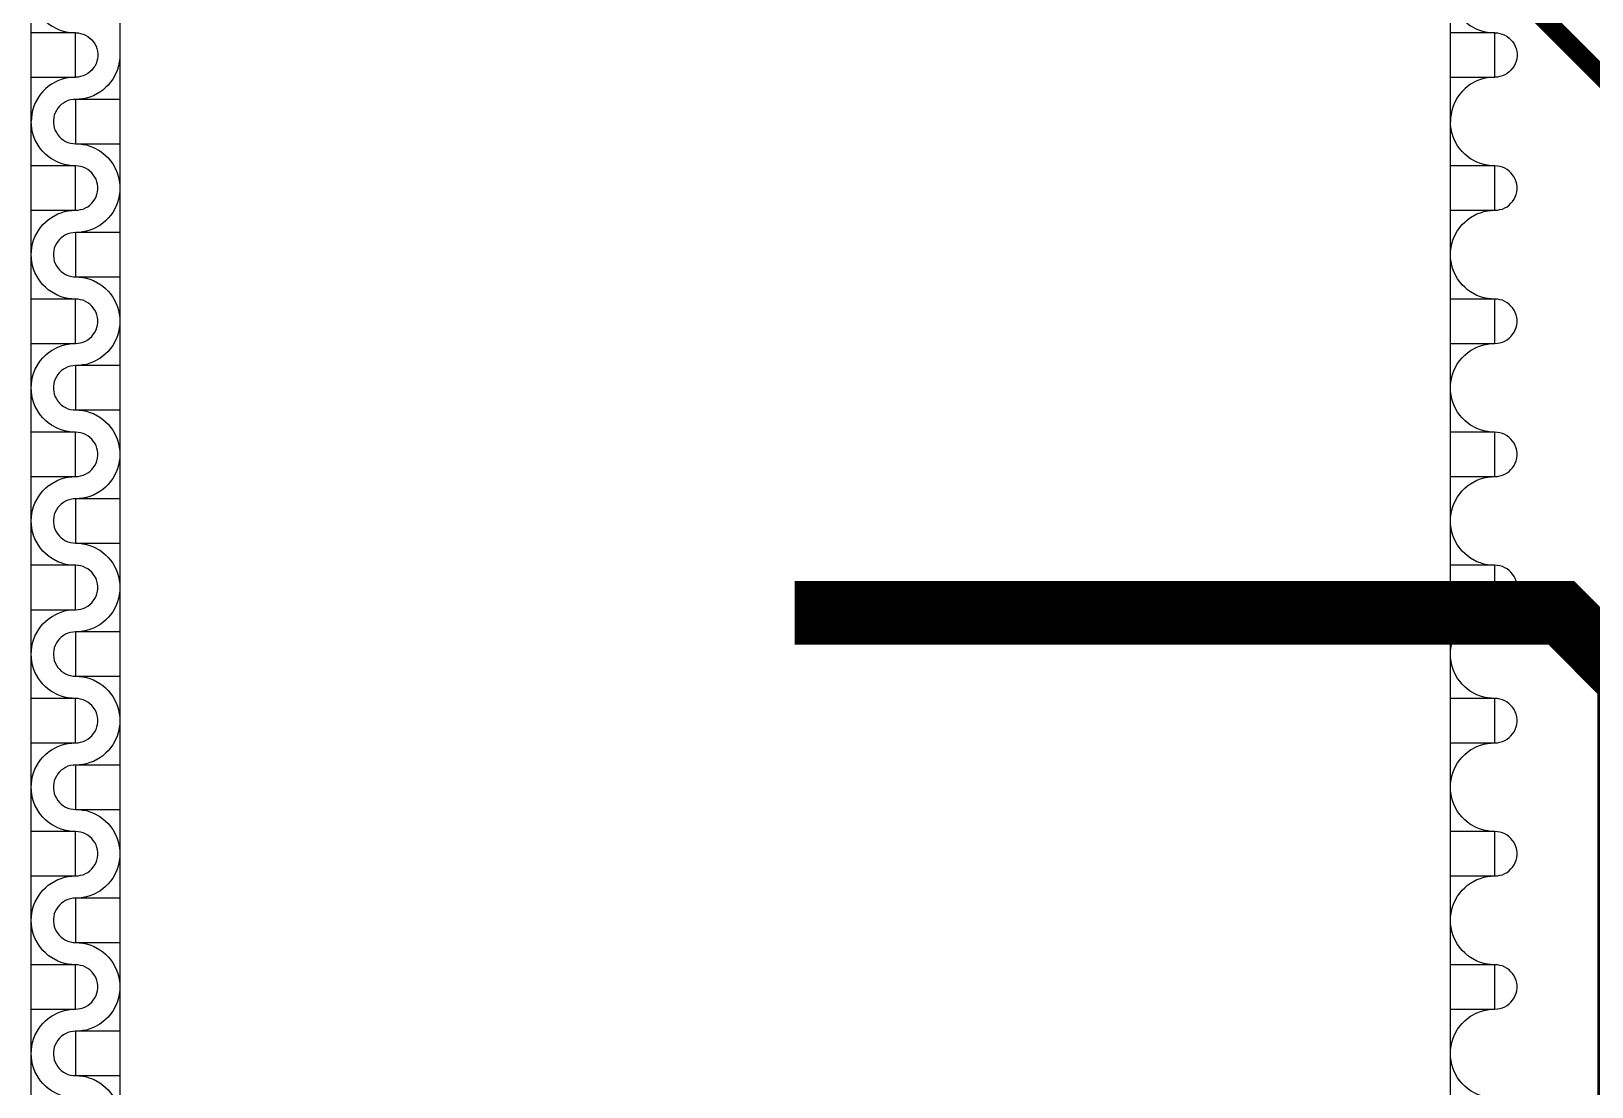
# Model space of a CAD drawing. Extents: x 190.8 to 267.1, y 124 to 174.8.
# Drawn here: x 231.125 to 233.588, y 142.098 to 143.763 of the extents above; entities that cross this region are included whole.
import ezdxf

# ---------------------------------------------------------------- set-up
doc = ezdxf.new("R2010")
doc.units = 0
doc.header["$MEASUREMENT"] = 0

msp = doc.modelspace()

# ---------------------------------------------------------------- linework, layer by layer
msp.add_line((231.2646, 143.8023), (231.2646, 141.7856))
for points, const_width in [([(233.7622, 143.5329), (233.4146, 143.8806), (233.3496, 143.8806)], 0.03), ([(232.3296, 142.8456), (233.5396, 142.8456), (233.6464, 142.7388), (233.6464, 141.9888), (234.9439, 140.7015), (254.9479, 140.7015), (255.9421, 140.6081), (258.737, 140.6081), (259.4346, 141.3406), (259.4346, 141.9857)], 0.1)]:
    msp.add_lwpolyline(points, dxfattribs=dict(const_width=const_width))
for points in [[(231.1246, 141.7506), (231.1246, 143.8106)], [(231.1275, 143.8106), (231.1284, 143.8078), (231.1304, 143.8023), (231.1359, 143.7923), (231.1394, 143.7876), (231.1431, 143.7831), (231.1471, 143.7791), (231.1516, 143.7753), (231.1564, 143.7718), (231.1664, 143.7663), (231.1719, 143.7643), (231.1774, 143.7626), (231.1831, 143.7616), (231.1889, 143.7608), (231.1946, 143.7606)], [(233.3646, 141.7856), (233.3646, 143.8023)], [(233.3646, 143.8016), (233.3708, 143.8016), (233.3759, 143.7923), (233.3794, 143.7876), (233.3831, 143.7831), (233.3871, 143.7791), (233.3916, 143.7753), (233.3964, 143.7718), (233.4064, 143.7663), (233.4119, 143.7643), (233.4174, 143.7626), (233.4231, 143.7616), (233.4289, 143.7608), (233.4346, 143.7606)], [(231.1246, 143.6906), (231.1946, 143.6906), (231.1946, 143.7606), (231.1246, 143.7606)], [(231.1946, 143.7606), (231.1986, 143.7603), (231.2026, 143.7596), (231.2066, 143.7586), (231.2104, 143.7568), (231.2139, 143.7548), (231.2171, 143.7523), (231.2201, 143.7496), (231.2226, 143.7466), (231.2249, 143.7431), (231.2269, 143.7393), (231.2281, 143.7356), (231.2291, 143.7316), (231.2296, 143.7276), (231.2296, 143.7236), (231.2291, 143.7196), (231.2281, 143.7156), (231.2269, 143.7116), (231.2249, 143.7081), (231.2226, 143.7046), (231.2201, 143.7016), (231.2171, 143.6988), (231.2139, 143.6963), (231.2104, 143.6943), (231.2066, 143.6926), (231.2026, 143.6916), (231.1986, 143.6908), (231.1946, 143.6906)], [(233.3646, 143.6906), (233.4346, 143.6906), (233.4346, 143.7606), (233.3646, 143.7606)], [(233.4346, 143.7606), (233.4386, 143.7603), (233.4426, 143.7596), (233.4466, 143.7586), (233.4504, 143.7568), (233.4539, 143.7548), (233.4571, 143.7523), (233.4601, 143.7496), (233.4626, 143.7466), (233.4649, 143.7431), (233.4669, 143.7393), (233.4681, 143.7356), (233.4691, 143.7316), (233.4696, 143.7276), (233.4696, 143.7236), (233.4691, 143.7196), (233.4681, 143.7156), (233.4669, 143.7116), (233.4649, 143.7081), (233.4626, 143.7046), (233.4601, 143.7016), (233.4571, 143.6988), (233.4539, 143.6963), (233.4504, 143.6943), (233.4466, 143.6926), (233.4426, 143.6916), (233.4386, 143.6908), (233.4346, 143.6906)], [(231.2646, 143.7256), (231.2644, 143.7198), (231.2636, 143.7141), (231.2626, 143.7083), (231.2609, 143.7028), (231.2589, 143.6973), (231.2534, 143.6873), (231.2499, 143.6826), (231.2461, 143.6781), (231.2421, 143.6741), (231.2376, 143.6703), (231.2329, 143.6668), (231.2229, 143.6613), (231.2174, 143.6593), (231.2119, 143.6576), (231.2061, 143.6566), (231.2004, 143.6558), (231.1946, 143.6556)], [(231.1946, 143.6906), (231.1889, 143.6903), (231.1831, 143.6896), (231.1774, 143.6886), (231.1719, 143.6868), (231.1664, 143.6848), (231.1564, 143.6793), (231.1516, 143.6758), (231.1471, 143.6721), (231.1431, 143.6681), (231.1394, 143.6636), (231.1359, 143.6588), (231.1304, 143.6488), (231.1284, 143.6433), (231.1266, 143.6378), (231.1256, 143.6321), (231.1249, 143.6263), (231.1246, 143.6206)], [(233.4346, 143.6906), (233.4289, 143.6903), (233.4231, 143.6896), (233.4174, 143.6886), (233.4119, 143.6868), (233.4064, 143.6848), (233.3964, 143.6793), (233.3916, 143.6758), (233.3871, 143.6721), (233.3831, 143.6681), (233.3794, 143.6636), (233.3759, 143.6588), (233.3704, 143.6488), (233.3684, 143.6433), (233.3666, 143.6378), (233.3656, 143.6321), (233.3649, 143.6263), (233.3646, 143.6206)], [(231.1946, 143.6556), (231.1906, 143.6553), (231.1866, 143.6546), (231.1826, 143.6536), (231.1789, 143.6518), (231.1754, 143.6498), (231.1721, 143.6473), (231.1691, 143.6446), (231.1666, 143.6416), (231.1644, 143.6381), (231.1624, 143.6343), (231.1611, 143.6306), (231.1601, 143.6266), (231.1596, 143.6226), (231.1596, 143.6186), (231.1601, 143.6146), (231.1611, 143.6106), (231.1624, 143.6066), (231.1644, 143.6031), (231.1666, 143.5996), (231.1691, 143.5966), (231.1721, 143.5938), (231.1754, 143.5913), (231.1789, 143.5893), (231.1826, 143.5876), (231.1866, 143.5866), (231.1906, 143.5858), (231.1946, 143.5856)], [(231.2646, 143.6556), (231.1946, 143.6556), (231.1946, 143.5856), (231.2646, 143.5856)], [(231.1946, 143.5506), (231.1889, 143.5508), (231.1831, 143.5516), (231.1774, 143.5526), (231.1719, 143.5543), (231.1664, 143.5563), (231.1564, 143.5618), (231.1516, 143.5653), (231.1471, 143.5691), (231.1431, 143.5731), (231.1394, 143.5776), (231.1359, 143.5823), (231.1304, 143.5923), (231.1284, 143.5978), (231.1266, 143.6033), (231.1256, 143.6091), (231.1249, 143.6148), (231.1246, 143.6206)], [(233.4346, 143.5506), (233.4289, 143.5508), (233.4231, 143.5516), (233.4174, 143.5526), (233.4119, 143.5543), (233.4064, 143.5563), (233.3964, 143.5618), (233.3916, 143.5653), (233.3871, 143.5691), (233.3831, 143.5731), (233.3794, 143.5776), (233.3759, 143.5823), (233.3704, 143.5923), (233.3684, 143.5978), (233.3666, 143.6033), (233.3656, 143.6091), (233.3649, 143.6148), (233.3646, 143.6206)], [(231.1946, 143.5856), (231.2004, 143.5853), (231.2061, 143.5846), (231.2119, 143.5836), (231.2174, 143.5818), (231.2229, 143.5798), (231.2329, 143.5743), (231.2376, 143.5708), (231.2421, 143.5671), (231.2461, 143.5631), (231.2499, 143.5586), (231.2534, 143.5538), (231.2589, 143.5438), (231.2609, 143.5383), (231.2626, 143.5328), (231.2636, 143.5271), (231.2644, 143.5213), (231.2646, 143.5156)], [(231.1246, 143.4806), (231.1946, 143.4806), (231.1946, 143.5506), (231.1246, 143.5506)], [(231.1946, 143.4806), (231.1986, 143.4808), (231.2026, 143.4816), (231.2066, 143.4826), (231.2104, 143.4843), (231.2139, 143.4863), (231.2171, 143.4888), (231.2201, 143.4916), (231.2226, 143.4946), (231.2249, 143.4981), (231.2269, 143.5018), (231.2281, 143.5056), (231.2291, 143.5096), (231.2296, 143.5136), (231.2296, 143.5176), (231.2291, 143.5216), (231.2281, 143.5256), (231.2269, 143.5296), (231.2249, 143.5331), (231.2226, 143.5366), (231.2201, 143.5396), (231.2171, 143.5423), (231.2139, 143.5448), (231.2104, 143.5468), (231.2066, 143.5486), (231.2026, 143.5496), (231.1986, 143.5503), (231.1946, 143.5506)], [(233.3646, 143.4806), (233.4346, 143.4806), (233.4346, 143.5506), (233.3646, 143.5506)], [(233.4346, 143.4806), (233.4386, 143.4808), (233.4426, 143.4816), (233.4466, 143.4826), (233.4504, 143.4843), (233.4539, 143.4863), (233.4571, 143.4888), (233.4601, 143.4916), (233.4626, 143.4946), (233.4649, 143.4981), (233.4669, 143.5018), (233.4681, 143.5056), (233.4691, 143.5096), (233.4696, 143.5136), (233.4696, 143.5176), (233.4691, 143.5216), (233.4681, 143.5256), (233.4669, 143.5296), (233.4649, 143.5331), (233.4626, 143.5366), (233.4601, 143.5396), (233.4571, 143.5423), (233.4539, 143.5448), (233.4504, 143.5468), (233.4466, 143.5486), (233.4426, 143.5496), (233.4386, 143.5503), (233.4346, 143.5506)], [(231.2646, 143.5156), (231.2644, 143.5098), (231.2636, 143.5041), (231.2626, 143.4983), (231.2609, 143.4928), (231.2589, 143.4873), (231.2534, 143.4773), (231.2499, 143.4726), (231.2461, 143.4681), (231.2421, 143.4641), (231.2376, 143.4603), (231.2329, 143.4568), (231.2229, 143.4513), (231.2174, 143.4493), (231.2119, 143.4476), (231.2061, 143.4466), (231.2004, 143.4458), (231.1946, 143.4456)], [(231.1246, 143.4106), (231.1249, 143.4163), (231.1256, 143.4221), (231.1266, 143.4278), (231.1284, 143.4333), (231.1304, 143.4388), (231.1359, 143.4488), (231.1394, 143.4536), (231.1431, 143.4581), (231.1471, 143.4621), (231.1516, 143.4658), (231.1564, 143.4693), (231.1664, 143.4748), (231.1719, 143.4768), (231.1774, 143.4786), (231.1831, 143.4796), (231.1889, 143.4803), (231.1946, 143.4806)], [(233.3646, 143.4106), (233.3649, 143.4163), (233.3656, 143.4221), (233.3666, 143.4278), (233.3684, 143.4333), (233.3704, 143.4388), (233.3759, 143.4488), (233.3794, 143.4536), (233.3831, 143.4581), (233.3871, 143.4621), (233.3916, 143.4658), (233.3964, 143.4693), (233.4064, 143.4748), (233.4119, 143.4768), (233.4174, 143.4786), (233.4231, 143.4796), (233.4289, 143.4803), (233.4346, 143.4806)], [(231.1946, 143.4456), (231.1906, 143.4453), (231.1866, 143.4446), (231.1826, 143.4436), (231.1789, 143.4418), (231.1754, 143.4398), (231.1721, 143.4373), (231.1691, 143.4346), (231.1666, 143.4316), (231.1644, 143.4281), (231.1624, 143.4243), (231.1611, 143.4206), (231.1601, 143.4166), (231.1596, 143.4126), (231.1596, 143.4086), (231.1601, 143.4046), (231.1611, 143.4006), (231.1624, 143.3966), (231.1644, 143.3931), (231.1666, 143.3896), (231.1691, 143.3866), (231.1721, 143.3838), (231.1754, 143.3813), (231.1789, 143.3793), (231.1826, 143.3776), (231.1866, 143.3766), (231.1906, 143.3758), (231.1946, 143.3756)], [(231.2646, 143.4456), (231.1946, 143.4456), (231.1946, 143.3756), (231.2646, 143.3756)], [(231.1946, 143.3406), (231.1889, 143.3408), (231.1831, 143.3416), (231.1774, 143.3426), (231.1719, 143.3443), (231.1664, 143.3463), (231.1564, 143.3518), (231.1516, 143.3553), (231.1471, 143.3591), (231.1431, 143.3631), (231.1394, 143.3676), (231.1359, 143.3723), (231.1304, 143.3823), (231.1284, 143.3878), (231.1266, 143.3933), (231.1256, 143.3991), (231.1249, 143.4048), (231.1246, 143.4106)], [(233.4346, 143.3406), (233.4289, 143.3408), (233.4231, 143.3416), (233.4174, 143.3426), (233.4119, 143.3443), (233.4064, 143.3463), (233.3964, 143.3518), (233.3916, 143.3553), (233.3871, 143.3591), (233.3831, 143.3631), (233.3794, 143.3676), (233.3759, 143.3723), (233.3704, 143.3823), (233.3684, 143.3878), (233.3666, 143.3933), (233.3656, 143.3991), (233.3649, 143.4048), (233.3646, 143.4106)], [(231.1946, 143.3756), (231.2004, 143.3753), (231.2061, 143.3746), (231.2119, 143.3736), (231.2174, 143.3718), (231.2229, 143.3698), (231.2329, 143.3643), (231.2376, 143.3608), (231.2421, 143.3571), (231.2461, 143.3531), (231.2499, 143.3486), (231.2534, 143.3438), (231.2589, 143.3338), (231.2609, 143.3283), (231.2626, 143.3228), (231.2636, 143.3171), (231.2644, 143.3113), (231.2646, 143.3056)], [(231.1246, 143.2706), (231.1946, 143.2706), (231.1946, 143.3406), (231.1246, 143.3406)], [(231.1946, 143.2706), (231.1986, 143.2708), (231.2026, 143.2716), (231.2066, 143.2726), (231.2104, 143.2743), (231.2139, 143.2763), (231.2171, 143.2788), (231.2201, 143.2816), (231.2226, 143.2846), (231.2249, 143.2881), (231.2269, 143.2918), (231.2281, 143.2956), (231.2291, 143.2996), (231.2296, 143.3036), (231.2296, 143.3076), (231.2291, 143.3116), (231.2281, 143.3156), (231.2269, 143.3196), (231.2249, 143.3231), (231.2226, 143.3266), (231.2201, 143.3296), (231.2171, 143.3323), (231.2139, 143.3348), (231.2104, 143.3368), (231.2066, 143.3386), (231.2026, 143.3396), (231.1986, 143.3403), (231.1946, 143.3406)], [(233.3646, 143.2706), (233.4346, 143.2706), (233.4346, 143.3406), (233.3646, 143.3406)], [(233.4346, 143.2706), (233.4386, 143.2708), (233.4426, 143.2716), (233.4466, 143.2726), (233.4504, 143.2743), (233.4539, 143.2763), (233.4571, 143.2788), (233.4601, 143.2816), (233.4626, 143.2846), (233.4649, 143.2881), (233.4669, 143.2918), (233.4681, 143.2956), (233.4691, 143.2996), (233.4696, 143.3036), (233.4696, 143.3076), (233.4691, 143.3116), (233.4681, 143.3156), (233.4669, 143.3196), (233.4649, 143.3231), (233.4626, 143.3266), (233.4601, 143.3296), (233.4571, 143.3323), (233.4539, 143.3348), (233.4504, 143.3368), (233.4466, 143.3386), (233.4426, 143.3396), (233.4386, 143.3403), (233.4346, 143.3406)], [(231.2646, 143.3056), (231.2644, 143.2998), (231.2636, 143.2941), (231.2626, 143.2883), (231.2609, 143.2828), (231.2589, 143.2773), (231.2534, 143.2673), (231.2499, 143.2626), (231.2461, 143.2581), (231.2421, 143.2541), (231.2376, 143.2503), (231.2329, 143.2468), (231.2229, 143.2413), (231.2174, 143.2393), (231.2119, 143.2376), (231.2061, 143.2366), (231.2004, 143.2358), (231.1946, 143.2356)], [(231.1246, 143.2006), (231.1249, 143.2063), (231.1256, 143.2121), (231.1266, 143.2178), (231.1284, 143.2233), (231.1304, 143.2288), (231.1359, 143.2388), (231.1394, 143.2436), (231.1431, 143.2481), (231.1471, 143.2521), (231.1516, 143.2558), (231.1564, 143.2593), (231.1664, 143.2648), (231.1719, 143.2668), (231.1774, 143.2686), (231.1831, 143.2696), (231.1889, 143.2703), (231.1946, 143.2706)], [(233.3646, 143.2006), (233.3649, 143.2063), (233.3656, 143.2121), (233.3666, 143.2178), (233.3684, 143.2233), (233.3704, 143.2288), (233.3759, 143.2388), (233.3794, 143.2436), (233.3831, 143.2481), (233.3871, 143.2521), (233.3916, 143.2558), (233.3964, 143.2593), (233.4064, 143.2648), (233.4119, 143.2668), (233.4174, 143.2686), (233.4231, 143.2696), (233.4289, 143.2703), (233.4346, 143.2706)], [(231.1946, 143.2356), (231.1906, 143.2353), (231.1866, 143.2346), (231.1826, 143.2336), (231.1789, 143.2318), (231.1754, 143.2298), (231.1721, 143.2273), (231.1691, 143.2246), (231.1666, 143.2216), (231.1644, 143.2181), (231.1624, 143.2143), (231.1611, 143.2106), (231.1601, 143.2066), (231.1596, 143.2026), (231.1596, 143.1986), (231.1601, 143.1946), (231.1611, 143.1906), (231.1624, 143.1866), (231.1644, 143.1831), (231.1666, 143.1796), (231.1691, 143.1766), (231.1721, 143.1738), (231.1754, 143.1713), (231.1789, 143.1693), (231.1826, 143.1676), (231.1866, 143.1666), (231.1906, 143.1658), (231.1946, 143.1656)], [(231.2646, 143.2356), (231.1946, 143.2356), (231.1946, 143.1656), (231.2646, 143.1656)], [(231.1946, 143.1306), (231.1889, 143.1308), (231.1831, 143.1316), (231.1774, 143.1326), (231.1719, 143.1343), (231.1664, 143.1363), (231.1564, 143.1418), (231.1516, 143.1453), (231.1471, 143.1491), (231.1431, 143.1531), (231.1394, 143.1576), (231.1359, 143.1623), (231.1304, 143.1723), (231.1284, 143.1778), (231.1266, 143.1833), (231.1256, 143.1891), (231.1249, 143.1948), (231.1246, 143.2006)], [(233.4346, 143.1306), (233.4289, 143.1308), (233.4231, 143.1316), (233.4174, 143.1326), (233.4119, 143.1343), (233.4064, 143.1363), (233.3964, 143.1418), (233.3916, 143.1453), (233.3871, 143.1491), (233.3831, 143.1531), (233.3794, 143.1576), (233.3759, 143.1623), (233.3704, 143.1723), (233.3684, 143.1778), (233.3666, 143.1833), (233.3656, 143.1891), (233.3649, 143.1948), (233.3646, 143.2006)], [(231.1946, 143.1656), (231.2004, 143.1653), (231.2061, 143.1646), (231.2119, 143.1636), (231.2174, 143.1618), (231.2229, 143.1598), (231.2329, 143.1543), (231.2376, 143.1508), (231.2421, 143.1471), (231.2461, 143.1431), (231.2499, 143.1386), (231.2534, 143.1338), (231.2589, 143.1238), (231.2609, 143.1183), (231.2626, 143.1128), (231.2636, 143.1071), (231.2644, 143.1013), (231.2646, 143.0956)], [(231.1246, 143.0606), (231.1946, 143.0606), (231.1946, 143.1306), (231.1246, 143.1306)], [(231.1946, 143.0606), (231.1986, 143.0608), (231.2026, 143.0616), (231.2066, 143.0626), (231.2104, 143.0643), (231.2139, 143.0663), (231.2171, 143.0688), (231.2201, 143.0716), (231.2226, 143.0746), (231.2249, 143.0781), (231.2269, 143.0818), (231.2281, 143.0856), (231.2291, 143.0896), (231.2296, 143.0936), (231.2296, 143.0976), (231.2291, 143.1016), (231.2281, 143.1056), (231.2269, 143.1096), (231.2249, 143.1131), (231.2226, 143.1166), (231.2201, 143.1196), (231.2171, 143.1223), (231.2139, 143.1248), (231.2104, 143.1268), (231.2066, 143.1286), (231.2026, 143.1296), (231.1986, 143.1303), (231.1946, 143.1306)], [(233.3646, 143.0606), (233.4346, 143.0606), (233.4346, 143.1306), (233.3646, 143.1306)], [(233.4346, 143.0606), (233.4386, 143.0608), (233.4426, 143.0616), (233.4466, 143.0626), (233.4504, 143.0643), (233.4539, 143.0663), (233.4571, 143.0688), (233.4601, 143.0716), (233.4626, 143.0746), (233.4649, 143.0781), (233.4669, 143.0818), (233.4681, 143.0856), (233.4691, 143.0896), (233.4696, 143.0936), (233.4696, 143.0976), (233.4691, 143.1016), (233.4681, 143.1056), (233.4669, 143.1096), (233.4649, 143.1131), (233.4626, 143.1166), (233.4601, 143.1196), (233.4571, 143.1223), (233.4539, 143.1248), (233.4504, 143.1268), (233.4466, 143.1286), (233.4426, 143.1296), (233.4386, 143.1303), (233.4346, 143.1306)], [(231.2646, 143.0956), (231.2644, 143.0898), (231.2636, 143.0841), (231.2626, 143.0783), (231.2609, 143.0728), (231.2589, 143.0673), (231.2534, 143.0573), (231.2499, 143.0526), (231.2461, 143.0481), (231.2421, 143.0441), (231.2376, 143.0403), (231.2329, 143.0368), (231.2229, 143.0313), (231.2174, 143.0293), (231.2119, 143.0276), (231.2061, 143.0266), (231.2004, 143.0258), (231.1946, 143.0256)], [(231.1246, 142.9906), (231.1249, 142.9963), (231.1256, 143.0021), (231.1266, 143.0078), (231.1284, 143.0133), (231.1304, 143.0188), (231.1359, 143.0288), (231.1394, 143.0336), (231.1431, 143.0381), (231.1471, 143.0421), (231.1516, 143.0458), (231.1564, 143.0493), (231.1664, 143.0548), (231.1719, 143.0568), (231.1774, 143.0586), (231.1831, 143.0596), (231.1889, 143.0603), (231.1946, 143.0606)], [(233.3646, 142.9906), (233.3649, 142.9963), (233.3656, 143.0021), (233.3666, 143.0078), (233.3684, 143.0133), (233.3704, 143.0188), (233.3759, 143.0288), (233.3794, 143.0336), (233.3831, 143.0381), (233.3871, 143.0421), (233.3916, 143.0458), (233.3964, 143.0493), (233.4064, 143.0548), (233.4119, 143.0568), (233.4174, 143.0586), (233.4231, 143.0596), (233.4289, 143.0603), (233.4346, 143.0606)], [(231.1946, 143.0256), (231.1906, 143.0253), (231.1866, 143.0246), (231.1826, 143.0236), (231.1789, 143.0218), (231.1754, 143.0198), (231.1721, 143.0173), (231.1691, 143.0146), (231.1666, 143.0116), (231.1644, 143.0081), (231.1624, 143.0043), (231.1611, 143.0006), (231.1601, 142.9966), (231.1596, 142.9926), (231.1596, 142.9886), (231.1601, 142.9846), (231.1611, 142.9806), (231.1624, 142.9766), (231.1644, 142.9731), (231.1666, 142.9696), (231.1691, 142.9666), (231.1721, 142.9638), (231.1754, 142.9613), (231.1789, 142.9593), (231.1826, 142.9576), (231.1866, 142.9566), (231.1906, 142.9558), (231.1946, 142.9556)], [(231.2646, 143.0256), (231.1946, 143.0256), (231.1946, 142.9556), (231.2646, 142.9556)], [(231.1946, 142.9206), (231.1889, 142.9208), (231.1831, 142.9216), (231.1774, 142.9226), (231.1719, 142.9243), (231.1664, 142.9263), (231.1564, 142.9318), (231.1516, 142.9353), (231.1471, 142.9391), (231.1431, 142.9431), (231.1394, 142.9476), (231.1359, 142.9523), (231.1304, 142.9623), (231.1284, 142.9678), (231.1266, 142.9733), (231.1256, 142.9791), (231.1249, 142.9848), (231.1246, 142.9906)], [(233.4346, 142.9206), (233.4289, 142.9208), (233.4231, 142.9216), (233.4174, 142.9226), (233.4119, 142.9243), (233.4064, 142.9263), (233.3964, 142.9318), (233.3916, 142.9353), (233.3871, 142.9391), (233.3831, 142.9431), (233.3794, 142.9476), (233.3759, 142.9523), (233.3704, 142.9623), (233.3684, 142.9678), (233.3666, 142.9733), (233.3656, 142.9791), (233.3649, 142.9848), (233.3646, 142.9906)], [(231.1946, 142.9556), (231.2004, 142.9553), (231.2061, 142.9546), (231.2119, 142.9536), (231.2174, 142.9518), (231.2229, 142.9498), (231.2329, 142.9443), (231.2376, 142.9408), (231.2421, 142.9371), (231.2461, 142.9331), (231.2499, 142.9286), (231.2534, 142.9238), (231.2589, 142.9138), (231.2609, 142.9083), (231.2626, 142.9028), (231.2636, 142.8971), (231.2644, 142.8913), (231.2646, 142.8856)], [(231.1246, 142.8506), (231.1946, 142.8506), (231.1946, 142.9206), (231.1246, 142.9206)], [(231.1946, 142.8506), (231.1986, 142.8508), (231.2026, 142.8516), (231.2066, 142.8526), (231.2104, 142.8543), (231.2139, 142.8563), (231.2171, 142.8588), (231.2201, 142.8616), (231.2226, 142.8646), (231.2249, 142.8681), (231.2269, 142.8718), (231.2281, 142.8756), (231.2291, 142.8796), (231.2296, 142.8836), (231.2296, 142.8876), (231.2291, 142.8916), (231.2281, 142.8956), (231.2269, 142.8996), (231.2249, 142.9031), (231.2226, 142.9066), (231.2201, 142.9096), (231.2171, 142.9123), (231.2139, 142.9148), (231.2104, 142.9168), (231.2066, 142.9186), (231.2026, 142.9196), (231.1986, 142.9203), (231.1946, 142.9206)], [(233.3646, 142.8506), (233.4346, 142.8506), (233.4346, 142.9206), (233.3646, 142.9206)], [(233.4346, 142.8506), (233.4386, 142.8508), (233.4426, 142.8516), (233.4466, 142.8526), (233.4504, 142.8543), (233.4539, 142.8563), (233.4571, 142.8588), (233.4601, 142.8616), (233.4626, 142.8646), (233.4649, 142.8681), (233.4669, 142.8718), (233.4681, 142.8756), (233.4691, 142.8796), (233.4696, 142.8836), (233.4696, 142.8876), (233.4691, 142.8916), (233.4681, 142.8956), (233.4669, 142.8996), (233.4649, 142.9031), (233.4626, 142.9066), (233.4601, 142.9096), (233.4571, 142.9123), (233.4539, 142.9148), (233.4504, 142.9168), (233.4466, 142.9186), (233.4426, 142.9196), (233.4386, 142.9203), (233.4346, 142.9206)], [(231.2646, 142.8856), (231.2644, 142.8798), (231.2636, 142.8741), (231.2626, 142.8683), (231.2609, 142.8628), (231.2589, 142.8573), (231.2534, 142.8473), (231.2499, 142.8426), (231.2461, 142.8381), (231.2421, 142.8341), (231.2376, 142.8303), (231.2329, 142.8268), (231.2229, 142.8213), (231.2174, 142.8193), (231.2119, 142.8176), (231.2061, 142.8166), (231.2004, 142.8158), (231.1946, 142.8156)], [(231.1246, 142.7806), (231.1249, 142.7863), (231.1256, 142.7921), (231.1266, 142.7978), (231.1284, 142.8033), (231.1304, 142.8088), (231.1359, 142.8188), (231.1394, 142.8236), (231.1431, 142.8281), (231.1471, 142.8321), (231.1516, 142.8358), (231.1564, 142.8393), (231.1664, 142.8448), (231.1719, 142.8468), (231.1774, 142.8486), (231.1831, 142.8496), (231.1889, 142.8503), (231.1946, 142.8506)], [(233.3646, 142.7806), (233.3649, 142.7863), (233.3656, 142.7921), (233.3666, 142.7978), (233.3684, 142.8033), (233.3704, 142.8088), (233.3759, 142.8188), (233.3794, 142.8236), (233.3831, 142.8281), (233.3871, 142.8321), (233.3916, 142.8358), (233.3964, 142.8393), (233.4064, 142.8448), (233.4119, 142.8468), (233.4174, 142.8486), (233.4231, 142.8496), (233.4289, 142.8503), (233.4346, 142.8506)], [(231.1946, 142.8156), (231.1906, 142.8153), (231.1866, 142.8146), (231.1826, 142.8136), (231.1789, 142.8118), (231.1754, 142.8098), (231.1721, 142.8073), (231.1691, 142.8046), (231.1666, 142.8016), (231.1644, 142.7981), (231.1624, 142.7943), (231.1611, 142.7906), (231.1601, 142.7866), (231.1596, 142.7826), (231.1596, 142.7786), (231.1601, 142.7746), (231.1611, 142.7706), (231.1624, 142.7666), (231.1644, 142.7631), (231.1666, 142.7596), (231.1691, 142.7566), (231.1721, 142.7538), (231.1754, 142.7513), (231.1789, 142.7493), (231.1826, 142.7476), (231.1866, 142.7466), (231.1906, 142.7458), (231.1946, 142.7456)], [(231.2646, 142.8156), (231.1946, 142.8156), (231.1946, 142.7456), (231.2646, 142.7456)], [(231.1946, 142.7106), (231.1889, 142.7108), (231.1831, 142.7116), (231.1774, 142.7126), (231.1719, 142.7143), (231.1664, 142.7163), (231.1564, 142.7218), (231.1516, 142.7253), (231.1471, 142.7291), (231.1431, 142.7331), (231.1394, 142.7376), (231.1359, 142.7423), (231.1304, 142.7523), (231.1284, 142.7578), (231.1266, 142.7633), (231.1256, 142.7691), (231.1249, 142.7748), (231.1246, 142.7806)], [(233.4346, 142.7106), (233.4289, 142.7108), (233.4231, 142.7116), (233.4174, 142.7126), (233.4119, 142.7143), (233.4064, 142.7163), (233.3964, 142.7218), (233.3916, 142.7253), (233.3871, 142.7291), (233.3831, 142.7331), (233.3794, 142.7376), (233.3759, 142.7423), (233.3704, 142.7523), (233.3684, 142.7578), (233.3666, 142.7633), (233.3656, 142.7691), (233.3649, 142.7748), (233.3646, 142.7806)], [(231.1946, 142.7456), (231.2004, 142.7453), (231.2061, 142.7446), (231.2119, 142.7436), (231.2174, 142.7418), (231.2229, 142.7398), (231.2329, 142.7343), (231.2376, 142.7308), (231.2421, 142.7271), (231.2461, 142.7231), (231.2499, 142.7186), (231.2534, 142.7138), (231.2589, 142.7038), (231.2609, 142.6983), (231.2626, 142.6928), (231.2636, 142.6871), (231.2644, 142.6813), (231.2646, 142.6756)], [(231.1246, 142.6406), (231.1946, 142.6406), (231.1946, 142.7106), (231.1246, 142.7106)], [(231.1946, 142.6406), (231.1986, 142.6408), (231.2026, 142.6416), (231.2066, 142.6426), (231.2104, 142.6443), (231.2139, 142.6463), (231.2171, 142.6488), (231.2201, 142.6516), (231.2226, 142.6546), (231.2249, 142.6581), (231.2269, 142.6618), (231.2281, 142.6656), (231.2291, 142.6696), (231.2296, 142.6736), (231.2296, 142.6776), (231.2291, 142.6816), (231.2281, 142.6856), (231.2269, 142.6896), (231.2249, 142.6931), (231.2226, 142.6966), (231.2201, 142.6996), (231.2171, 142.7023), (231.2139, 142.7048), (231.2104, 142.7068), (231.2066, 142.7086), (231.2026, 142.7096), (231.1986, 142.7103), (231.1946, 142.7106)], [(233.3646, 142.6406), (233.4346, 142.6406), (233.4346, 142.7106), (233.3646, 142.7106)], [(233.4346, 142.6406), (233.4386, 142.6408), (233.4426, 142.6416), (233.4466, 142.6426), (233.4504, 142.6443), (233.4539, 142.6463), (233.4571, 142.6488), (233.4601, 142.6516), (233.4626, 142.6546), (233.4649, 142.6581), (233.4669, 142.6618), (233.4681, 142.6656), (233.4691, 142.6696), (233.4696, 142.6736), (233.4696, 142.6776), (233.4691, 142.6816), (233.4681, 142.6856), (233.4669, 142.6896), (233.4649, 142.6931), (233.4626, 142.6966), (233.4601, 142.6996), (233.4571, 142.7023), (233.4539, 142.7048), (233.4504, 142.7068), (233.4466, 142.7086), (233.4426, 142.7096), (233.4386, 142.7103), (233.4346, 142.7106)], [(231.2646, 142.6756), (231.2644, 142.6698), (231.2636, 142.6641), (231.2626, 142.6583), (231.2609, 142.6528), (231.2589, 142.6473), (231.2534, 142.6373), (231.2499, 142.6326), (231.2461, 142.6281), (231.2421, 142.6241), (231.2376, 142.6203), (231.2329, 142.6168), (231.2229, 142.6113), (231.2174, 142.6093), (231.2119, 142.6076), (231.2061, 142.6066), (231.2004, 142.6058), (231.1946, 142.6056)], [(231.1246, 142.5706), (231.1249, 142.5763), (231.1256, 142.5821), (231.1266, 142.5878), (231.1284, 142.5933), (231.1304, 142.5988), (231.1359, 142.6088), (231.1394, 142.6136), (231.1431, 142.6181), (231.1471, 142.6221), (231.1516, 142.6258), (231.1564, 142.6293), (231.1664, 142.6348), (231.1719, 142.6368), (231.1774, 142.6386), (231.1831, 142.6396), (231.1889, 142.6403), (231.1946, 142.6406)], [(233.3646, 142.5706), (233.3649, 142.5763), (233.3656, 142.5821), (233.3666, 142.5878), (233.3684, 142.5933), (233.3704, 142.5988), (233.3759, 142.6088), (233.3794, 142.6136), (233.3831, 142.6181), (233.3871, 142.6221), (233.3916, 142.6258), (233.3964, 142.6293), (233.4064, 142.6348), (233.4119, 142.6368), (233.4174, 142.6386), (233.4231, 142.6396), (233.4289, 142.6403), (233.4346, 142.6406)], [(231.1946, 142.6056), (231.1906, 142.6053), (231.1866, 142.6046), (231.1826, 142.6036), (231.1789, 142.6018), (231.1754, 142.5998), (231.1721, 142.5973), (231.1691, 142.5946), (231.1666, 142.5916), (231.1644, 142.5881), (231.1624, 142.5843), (231.1611, 142.5806), (231.1601, 142.5766), (231.1596, 142.5726), (231.1596, 142.5686), (231.1601, 142.5646), (231.1611, 142.5606), (231.1624, 142.5566), (231.1644, 142.5531), (231.1666, 142.5496), (231.1691, 142.5466), (231.1721, 142.5438), (231.1754, 142.5413), (231.1789, 142.5393), (231.1826, 142.5376), (231.1866, 142.5366), (231.1906, 142.5358), (231.1946, 142.5356)], [(231.2646, 142.6056), (231.1946, 142.6056), (231.1946, 142.5356), (231.2646, 142.5356)], [(231.1946, 142.5006), (231.1889, 142.5008), (231.1831, 142.5016), (231.1774, 142.5026), (231.1719, 142.5043), (231.1664, 142.5063), (231.1564, 142.5118), (231.1516, 142.5153), (231.1471, 142.5191), (231.1431, 142.5231), (231.1394, 142.5276), (231.1359, 142.5323), (231.1304, 142.5423), (231.1284, 142.5478), (231.1266, 142.5533), (231.1256, 142.5591), (231.1249, 142.5648), (231.1246, 142.5706)], [(233.4346, 142.5006), (233.4289, 142.5008), (233.4231, 142.5016), (233.4174, 142.5026), (233.4119, 142.5043), (233.4064, 142.5063), (233.3964, 142.5118), (233.3916, 142.5153), (233.3871, 142.5191), (233.3831, 142.5231), (233.3794, 142.5276), (233.3759, 142.5323), (233.3704, 142.5423), (233.3684, 142.5478), (233.3666, 142.5533), (233.3656, 142.5591), (233.3649, 142.5648), (233.3646, 142.5706)], [(231.1946, 142.5356), (231.2004, 142.5353), (231.2061, 142.5346), (231.2119, 142.5336), (231.2174, 142.5318), (231.2229, 142.5298), (231.2329, 142.5243), (231.2376, 142.5208), (231.2421, 142.5171), (231.2461, 142.5131), (231.2499, 142.5086), (231.2534, 142.5038), (231.2589, 142.4938), (231.2609, 142.4883), (231.2626, 142.4828), (231.2636, 142.4771), (231.2644, 142.4713), (231.2646, 142.4656)], [(231.1246, 142.4306), (231.1946, 142.4306), (231.1946, 142.5006), (231.1246, 142.5006)], [(231.1946, 142.4306), (231.1986, 142.4308), (231.2026, 142.4316), (231.2066, 142.4326), (231.2104, 142.4343), (231.2139, 142.4363), (231.2171, 142.4388), (231.2201, 142.4416), (231.2226, 142.4446), (231.2249, 142.4481), (231.2269, 142.4518), (231.2281, 142.4556), (231.2291, 142.4596), (231.2296, 142.4636), (231.2296, 142.4676), (231.2291, 142.4716), (231.2281, 142.4756), (231.2269, 142.4796), (231.2249, 142.4831), (231.2226, 142.4866), (231.2201, 142.4896), (231.2171, 142.4923), (231.2139, 142.4948), (231.2104, 142.4968), (231.2066, 142.4986), (231.2026, 142.4996), (231.1986, 142.5003), (231.1946, 142.5006)], [(233.3646, 142.4306), (233.4346, 142.4306), (233.4346, 142.5006), (233.3646, 142.5006)], [(233.4346, 142.4306), (233.4386, 142.4308), (233.4426, 142.4316), (233.4466, 142.4326), (233.4504, 142.4343), (233.4539, 142.4363), (233.4571, 142.4388), (233.4601, 142.4416), (233.4626, 142.4446), (233.4649, 142.4481), (233.4669, 142.4518), (233.4681, 142.4556), (233.4691, 142.4596), (233.4696, 142.4636), (233.4696, 142.4676), (233.4691, 142.4716), (233.4681, 142.4756), (233.4669, 142.4796), (233.4649, 142.4831), (233.4626, 142.4866), (233.4601, 142.4896), (233.4571, 142.4923), (233.4539, 142.4948), (233.4504, 142.4968), (233.4466, 142.4986), (233.4426, 142.4996), (233.4386, 142.5003), (233.4346, 142.5006)], [(231.2646, 142.4656), (231.2644, 142.4598), (231.2636, 142.4541), (231.2626, 142.4483), (231.2609, 142.4428), (231.2589, 142.4373), (231.2534, 142.4273), (231.2499, 142.4226), (231.2461, 142.4181), (231.2421, 142.4141), (231.2376, 142.4103), (231.2329, 142.4068), (231.2229, 142.4013), (231.2174, 142.3993), (231.2119, 142.3976), (231.2061, 142.3966), (231.2004, 142.3958), (231.1946, 142.3956)], [(231.1246, 142.3606), (231.1249, 142.3663), (231.1256, 142.3721), (231.1266, 142.3778), (231.1284, 142.3833), (231.1304, 142.3888), (231.1359, 142.3988), (231.1394, 142.4036), (231.1431, 142.4081), (231.1471, 142.4121), (231.1516, 142.4158), (231.1564, 142.4193), (231.1664, 142.4248), (231.1719, 142.4268), (231.1774, 142.4286), (231.1831, 142.4296), (231.1889, 142.4303), (231.1946, 142.4306)], [(233.3646, 142.3606), (233.3649, 142.3663), (233.3656, 142.3721), (233.3666, 142.3778), (233.3684, 142.3833), (233.3704, 142.3888), (233.3759, 142.3988), (233.3794, 142.4036), (233.3831, 142.4081), (233.3871, 142.4121), (233.3916, 142.4158), (233.3964, 142.4193), (233.4064, 142.4248), (233.4119, 142.4268), (233.4174, 142.4286), (233.4231, 142.4296), (233.4289, 142.4303), (233.4346, 142.4306)], [(231.1946, 142.3956), (231.1906, 142.3953), (231.1866, 142.3946), (231.1826, 142.3936), (231.1789, 142.3918), (231.1754, 142.3898), (231.1721, 142.3873), (231.1691, 142.3846), (231.1666, 142.3816), (231.1644, 142.3781), (231.1624, 142.3743), (231.1611, 142.3706), (231.1601, 142.3666), (231.1596, 142.3626), (231.1596, 142.3586), (231.1601, 142.3546), (231.1611, 142.3506), (231.1624, 142.3466), (231.1644, 142.3431), (231.1666, 142.3396), (231.1691, 142.3366), (231.1721, 142.3338), (231.1754, 142.3313), (231.1789, 142.3293), (231.1826, 142.3276), (231.1866, 142.3266), (231.1906, 142.3258), (231.1946, 142.3256)], [(231.2646, 142.3956), (231.1946, 142.3956), (231.1946, 142.3256), (231.2646, 142.3256)], [(231.1946, 142.2906), (231.1889, 142.2908), (231.1831, 142.2916), (231.1774, 142.2926), (231.1719, 142.2943), (231.1664, 142.2963), (231.1564, 142.3018), (231.1516, 142.3053), (231.1471, 142.3091), (231.1431, 142.3131), (231.1394, 142.3176), (231.1359, 142.3223), (231.1304, 142.3323), (231.1284, 142.3378), (231.1266, 142.3433), (231.1256, 142.3491), (231.1249, 142.3548), (231.1246, 142.3606)], [(233.4346, 142.2906), (233.4289, 142.2908), (233.4231, 142.2916), (233.4174, 142.2926), (233.4119, 142.2943), (233.4064, 142.2963), (233.3964, 142.3018), (233.3916, 142.3053), (233.3871, 142.3091), (233.3831, 142.3131), (233.3794, 142.3176), (233.3759, 142.3223), (233.3704, 142.3323), (233.3684, 142.3378), (233.3666, 142.3433), (233.3656, 142.3491), (233.3649, 142.3548), (233.3646, 142.3606)], [(231.1946, 142.3256), (231.2004, 142.3253), (231.2061, 142.3246), (231.2119, 142.3236), (231.2174, 142.3218), (231.2229, 142.3198), (231.2329, 142.3143), (231.2376, 142.3108), (231.2421, 142.3071), (231.2461, 142.3031), (231.2499, 142.2986), (231.2534, 142.2938), (231.2589, 142.2838), (231.2609, 142.2783), (231.2626, 142.2728), (231.2636, 142.2671), (231.2644, 142.2613), (231.2646, 142.2556)], [(231.1246, 142.2206), (231.1946, 142.2206), (231.1946, 142.2906), (231.1246, 142.2906)], [(231.1946, 142.2206), (231.1986, 142.2208), (231.2026, 142.2216), (231.2066, 142.2226), (231.2104, 142.2243), (231.2139, 142.2263), (231.2171, 142.2288), (231.2201, 142.2316), (231.2226, 142.2346), (231.2249, 142.2381), (231.2269, 142.2418), (231.2281, 142.2456), (231.2291, 142.2496), (231.2296, 142.2536), (231.2296, 142.2576), (231.2291, 142.2616), (231.2281, 142.2656), (231.2269, 142.2696), (231.2249, 142.2731), (231.2226, 142.2766), (231.2201, 142.2796), (231.2171, 142.2823), (231.2139, 142.2848), (231.2104, 142.2868), (231.2066, 142.2886), (231.2026, 142.2896), (231.1986, 142.2903), (231.1946, 142.2906)], [(233.3646, 142.2206), (233.4346, 142.2206), (233.4346, 142.2906), (233.3646, 142.2906)], [(233.4346, 142.2206), (233.4386, 142.2208), (233.4426, 142.2216), (233.4466, 142.2226), (233.4504, 142.2243), (233.4539, 142.2263), (233.4571, 142.2288), (233.4601, 142.2316), (233.4626, 142.2346), (233.4649, 142.2381), (233.4669, 142.2418), (233.4681, 142.2456), (233.4691, 142.2496), (233.4696, 142.2536), (233.4696, 142.2576), (233.4691, 142.2616), (233.4681, 142.2656), (233.4669, 142.2696), (233.4649, 142.2731), (233.4626, 142.2766), (233.4601, 142.2796), (233.4571, 142.2823), (233.4539, 142.2848), (233.4504, 142.2868), (233.4466, 142.2886), (233.4426, 142.2896), (233.4386, 142.2903), (233.4346, 142.2906)], [(231.2646, 142.2556), (231.2644, 142.2498), (231.2636, 142.2441), (231.2626, 142.2383), (231.2609, 142.2328), (231.2589, 142.2273), (231.2534, 142.2173), (231.2499, 142.2126), (231.2461, 142.2081), (231.2421, 142.2041), (231.2376, 142.2003), (231.2329, 142.1968), (231.2229, 142.1913), (231.2174, 142.1893), (231.2119, 142.1876), (231.2061, 142.1866), (231.2004, 142.1858), (231.1946, 142.1856)], [(231.1246, 142.1506), (231.1249, 142.1563), (231.1256, 142.1621), (231.1266, 142.1678), (231.1284, 142.1733), (231.1304, 142.1788), (231.1359, 142.1888), (231.1394, 142.1936), (231.1431, 142.1981), (231.1471, 142.2021), (231.1516, 142.2058), (231.1564, 142.2093), (231.1664, 142.2148), (231.1719, 142.2168), (231.1774, 142.2186), (231.1831, 142.2196), (231.1889, 142.2203), (231.1946, 142.2206)], [(233.3646, 142.1506), (233.3649, 142.1563), (233.3656, 142.1621), (233.3666, 142.1678), (233.3684, 142.1733), (233.3704, 142.1788), (233.3759, 142.1888), (233.3794, 142.1936), (233.3831, 142.1981), (233.3871, 142.2021), (233.3916, 142.2058), (233.3964, 142.2093), (233.4064, 142.2148), (233.4119, 142.2168), (233.4174, 142.2186), (233.4231, 142.2196), (233.4289, 142.2203), (233.4346, 142.2206)], [(231.1946, 142.1856), (231.1906, 142.1853), (231.1866, 142.1846), (231.1826, 142.1836), (231.1789, 142.1818), (231.1754, 142.1798), (231.1721, 142.1773), (231.1691, 142.1746), (231.1666, 142.1716), (231.1644, 142.1681), (231.1624, 142.1643), (231.1611, 142.1606), (231.1601, 142.1566), (231.1596, 142.1526), (231.1596, 142.1486), (231.1601, 142.1446), (231.1611, 142.1406), (231.1624, 142.1366), (231.1644, 142.1331), (231.1666, 142.1296), (231.1691, 142.1266), (231.1721, 142.1238), (231.1754, 142.1213), (231.1789, 142.1193), (231.1826, 142.1176), (231.1866, 142.1166), (231.1906, 142.1158), (231.1946, 142.1156)], [(231.2646, 142.1856), (231.1946, 142.1856), (231.1946, 142.1156), (231.2646, 142.1156)], [(231.1946, 142.0806), (231.1889, 142.0808), (231.1831, 142.0816), (231.1774, 142.0826), (231.1719, 142.0843), (231.1664, 142.0863), (231.1564, 142.0918), (231.1516, 142.0953), (231.1471, 142.0991), (231.1431, 142.1031), (231.1394, 142.1076), (231.1359, 142.1123), (231.1304, 142.1223), (231.1284, 142.1278), (231.1266, 142.1333), (231.1256, 142.1391), (231.1249, 142.1448), (231.1246, 142.1506)], [(233.4346, 142.0806), (233.4289, 142.0808), (233.4231, 142.0816), (233.4174, 142.0826), (233.4119, 142.0843), (233.4064, 142.0863), (233.3964, 142.0918), (233.3916, 142.0953), (233.3871, 142.0991), (233.3831, 142.1031), (233.3794, 142.1076), (233.3759, 142.1123), (233.3704, 142.1223), (233.3684, 142.1278), (233.3666, 142.1333), (233.3656, 142.1391), (233.3649, 142.1448), (233.3646, 142.1506)], [(231.1946, 142.1156), (231.2004, 142.1153), (231.2061, 142.1146), (231.2119, 142.1136), (231.2174, 142.1118), (231.2229, 142.1098), (231.2329, 142.1043), (231.2376, 142.1008), (231.2421, 142.0971), (231.2461, 142.0931), (231.2499, 142.0886), (231.2534, 142.0838), (231.2589, 142.0738), (231.2609, 142.0683), (231.2626, 142.0628), (231.2636, 142.0571), (231.2644, 142.0513), (231.2646, 142.0456)]]:
    msp.add_lwpolyline(points)

doc.saveas('drawing.dxf')
